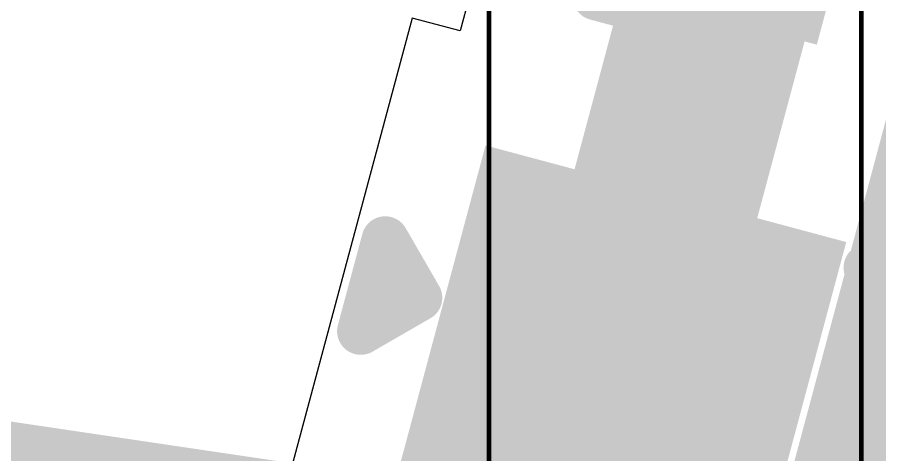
# Model space of a CAD drawing. Header units: inches. Extents: x -18 to 217, y -14 to 159.
# Drawn here: x 38.563 to 40.88, y 38.032 to 39.208 of the extents above; entities that cross this region are included whole.
import ezdxf

# ---------------------------------------------------------------- set-up
doc = ezdxf.new("R2010")
doc.units = ezdxf.units.IN
for name, color, linetype in [('Dimension', 6, 'Continuous'), ('Fabrication', 76, 'Continuous'), ('Top Layer', 1, 'Continuous'), ('Top Overlay', 2, 'Continuous'), ('Top Paste', 8, 'Continuous'), ('Top Solder', 216, 'Continuous')]:
    doc.layers.add(name, color=color, linetype=linetype)

# ---------------------------------------------------------------- blocks, each defined once
blk = doc.blocks.new('SK6812_EC20_45')
at = {"layer": 'Top Layer'}
blk.add_hatch(color=1, dxfattribs=at).paths.add_polyline_path([(0.25, -0.25), (1.05, -0.25), (1.05, -0.95), (0.25, -0.95)])
at = {"layer": 'Top Paste'}
blk.add_hatch(color=8, dxfattribs=at).paths.add_polyline_path([(0.25, -0.25), (1.05, -0.25), (1.05, -0.95), (0.25, -0.95)])
at = {"layer": 'Top Solder'}
blk.add_hatch(color=216, dxfattribs=at).paths.add_polyline_path([(0.1484, -0.1484), (1.1516, -0.1484), (1.1516, -1.0516), (0.1484, -1.0516)])
at = {"layer": 'Top Overlay', "const_width": 0.127}
for points in [[(1.3462, -0.4826), (1.2192, -0.6096)], [(1.3462, -0.4826), (1.3462, -0.7366)], [(1.3462, -0.7366), (1.2192, -0.6096)], [(0.0762, -1), (-0.0856, -1)]]:
    blk.add_lwpolyline(points, dxfattribs=at)
at = {"layer": 'Top Overlay', "const_width": 0.0635}
for points in [[(1.3144, -0.4826, 1), (1.378, -0.4826, 1)], [(1.3144, -0.4826, 1), (1.378, -0.4826, 1)], [(1.1874, -0.6096, 1), (1.251, -0.6096, 1)], [(1.1874, -0.6096, 1), (1.251, -0.6096, 1)], [(1.3145, -0.7366, 1), (1.378, -0.7366, 1)], [(1.3145, -0.7366, 1), (1.378, -0.7366, 1)], [(0.0445, -1, 1), (0.108, -1, 1)]]:
    blk.add_lwpolyline(points, format="xyb", close=True, dxfattribs=at)
blk = doc.blocks.new('C___0402_83')
at = {"layer": 'Top Layer'}
for points in [[(-0.6985, -0.3175), (-0.6985, 0.3175), (-0.2413, 0.3175), (-0.2413, -0.3175)], [(0.2413, -0.3175), (0.2413, 0.3175), (0.6985, 0.3175), (0.6985, -0.3175)]]:
    blk.add_hatch(color=1, dxfattribs=at).paths.add_polyline_path(points)
at = {"layer": 'Top Paste'}
for points in [[(-0.6985, -0.3175), (-0.6985, 0.3175), (-0.2413, 0.3175), (-0.2413, -0.3175)], [(0.2413, -0.3175), (0.2413, 0.3175), (0.6985, 0.3175), (0.6985, -0.3175)]]:
    blk.add_hatch(color=8, dxfattribs=at).paths.add_polyline_path(points)
at = {"layer": 'Top Solder'}
for points in [[(-0.7585, -0.3775), (-0.7585, 0.3775), (-0.1813, 0.3775), (-0.1813, -0.3775)], [(0.1813, -0.3775), (0.1813, 0.3775), (0.7585, 0.3775), (0.7585, -0.3775)]]:
    blk.add_hatch(color=216, dxfattribs=at).paths.add_polyline_path(points)
at = {"layer": 'Top Overlay', "const_width": 0.127}
for points in [[(-0.7874, 0.4064), (-0.7874, -0.4064)], [(-0.2794, 0.4064), (-0.7874, 0.4064)], [(0.7874, 0.4064), (0.2794, 0.4064)], [(0.7874, 0.4064), (0.7874, -0.4064)], [(-0.2794, -0.4064), (-0.7874, -0.4064)], [(0.7874, -0.4064), (0.2794, -0.4064)]]:
    blk.add_lwpolyline(points, dxfattribs=at)
at = {"layer": 'Top Overlay', "const_width": 0.0635}
for points in [[(-0.8191, 0.4064, 1), (-0.7556, 0.4064, 1)], [(-0.8191, 0.4064, 1), (-0.7556, 0.4064, 1)], [(-0.3111, 0.4064, 1), (-0.2477, 0.4064, 1)], [(0.2477, 0.4064, 1), (0.3112, 0.4064, 1)], [(0.7556, 0.4064, 1), (0.8191, 0.4064, 1)], [(0.7556, 0.4064, 1), (0.8191, 0.4064, 1)], [(-0.8192, -0.4064, 1), (-0.7557, -0.4064, 1)], [(-0.8192, -0.4064, 1), (-0.7557, -0.4064, 1)], [(-0.3111, -0.4064, 1), (-0.2477, -0.4064, 1)], [(0.2477, -0.4064, 1), (0.3111, -0.4064, 1)], [(0.7556, -0.4064, 1), (0.8191, -0.4064, 1)], [(0.7556, -0.4064, 1), (0.8191, -0.4064, 1)]]:
    blk.add_lwpolyline(points, format="xyb", close=True, dxfattribs=at)

msp = doc.modelspace()

# ---------------------------------------------------------------- linework, layer by layer
at = {"layer": 'Dimension', "const_width": 0.254}
msp.add_lwpolyline([(29.1631, -5.3474), (42.3628, 43.9148)], dxfattribs=at)
for points in [[(58.31, 19.467, 1), (13.31, 19.467, 1)], [(54.5603, 19.4669, 1), (17.0603, 19.4669, 1)]]:
    msp.add_lwpolyline(points, format="xyb", close=True, dxfattribs=at)
at = {"layer": 'Fabrication', "const_width": 0.0127}
for points in [[(24.2219, 38.2498, -0.198805), (40.8304, 40.9693)], [(24.2219, 38.2498, -0.198805), (40.8304, 40.9693)], [(24.0276, 36.9322, -0.191774), (39.2015, 40.274)], [(24.0276, 36.9322, -0.191774), (39.2015, 40.274)], [(24.0276, 36.9322, -0.191774), (39.2015, 40.274)], [(24.0276, 36.9322, -0.191774), (39.2015, 40.274)]]:
    msp.add_lwpolyline(points, format="xyb", dxfattribs=at)
for points in [[(40.8304, 32.6188), (40.8304, 40.9693)], [(40.8304, 32.6188), (40.8304, 40.9693)], [(39.8304, 34.9565), (39.8304, 39.5339)], [(39.8304, 34.9565), (39.8304, 39.5339)], [(39.8304, 34.9565), (39.8304, 39.5339)], [(39.8304, 34.9565), (39.8304, 39.5339)]]:
    msp.add_lwpolyline(points, dxfattribs=at)
at = {"layer": 'Top Layer'}
for p, q in [((39.8758, 39.6324), (39.7523, 39.1715)), ((39.6233, 39.206), (39.2449, 37.7938)), ((39.7523, 39.1715), (39.6233, 39.206))]:
    msp.add_line(p, q, dxfattribs=at)
at = {"layer": 'Top Layer', "const_width": 2.032}
msp.add_lwpolyline([(23.9597, 38.6755, -0.53877), (58.0622, 22.8854)], format="xyb", dxfattribs=at)
at = {"layer": 'Top Layer', "const_width": 0.508}
msp.add_lwpolyline([(40.1884, 38.2978), (40.5011, 39.4648)], dxfattribs=at)
at = {"layer": 'Top Layer', "const_width": 0.254}
msp.add_lwpolyline([(40.0614, 38.2978, 1), (40.3154, 38.2978, 1)], format="xyb", close=True, dxfattribs=at)

# ---------------------------------------------------------------- block references
at = {"rotation": 165}
for name, p in [('C___0402_83', (40.9836, 39.4524)), ('SK6812_EC20_45', (40.661, 37.55))]:
    msp.add_blockref(name, p, dxfattribs=at)

doc.saveas('drawing.dxf')
